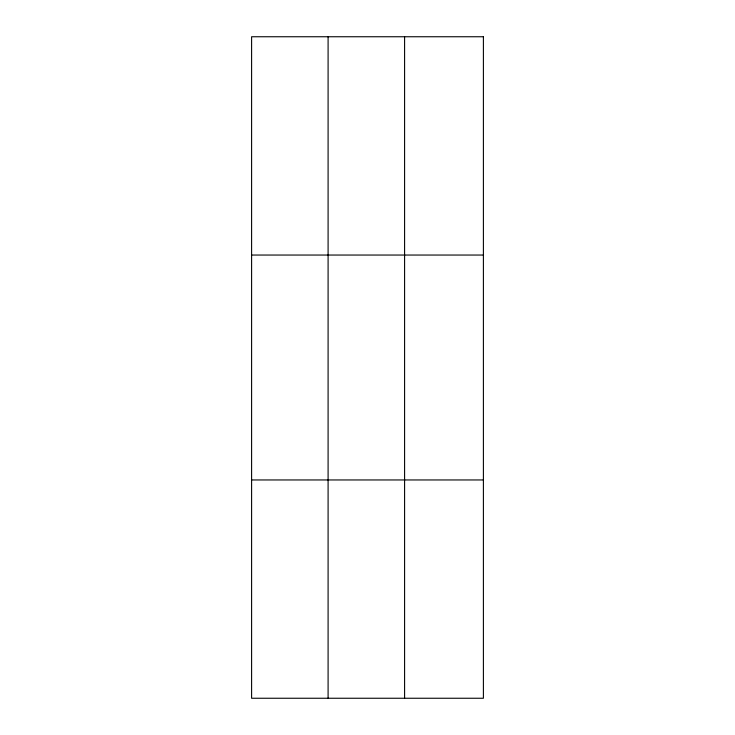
<?xml version="1.0" encoding="UTF-8"?>
<svg xmlns="http://www.w3.org/2000/svg" width="735" height="735" viewBox="0 0 735 735"><rect width="100%" height="100%" fill="white"/><g stroke="black" fill="none" stroke-linecap="round" stroke-linejoin="round"><path stroke-width="1.1" d="M328.095 698.25L328.095 36.75M404.59 698.25L404.59 36.75M251.6 255.045L483.4 255.045M251.6 479.955L483.4 479.955M483.4 36.75L483.4 698.25L251.6 698.25L251.6 36.75L483.4 36.75"/></g></svg>
